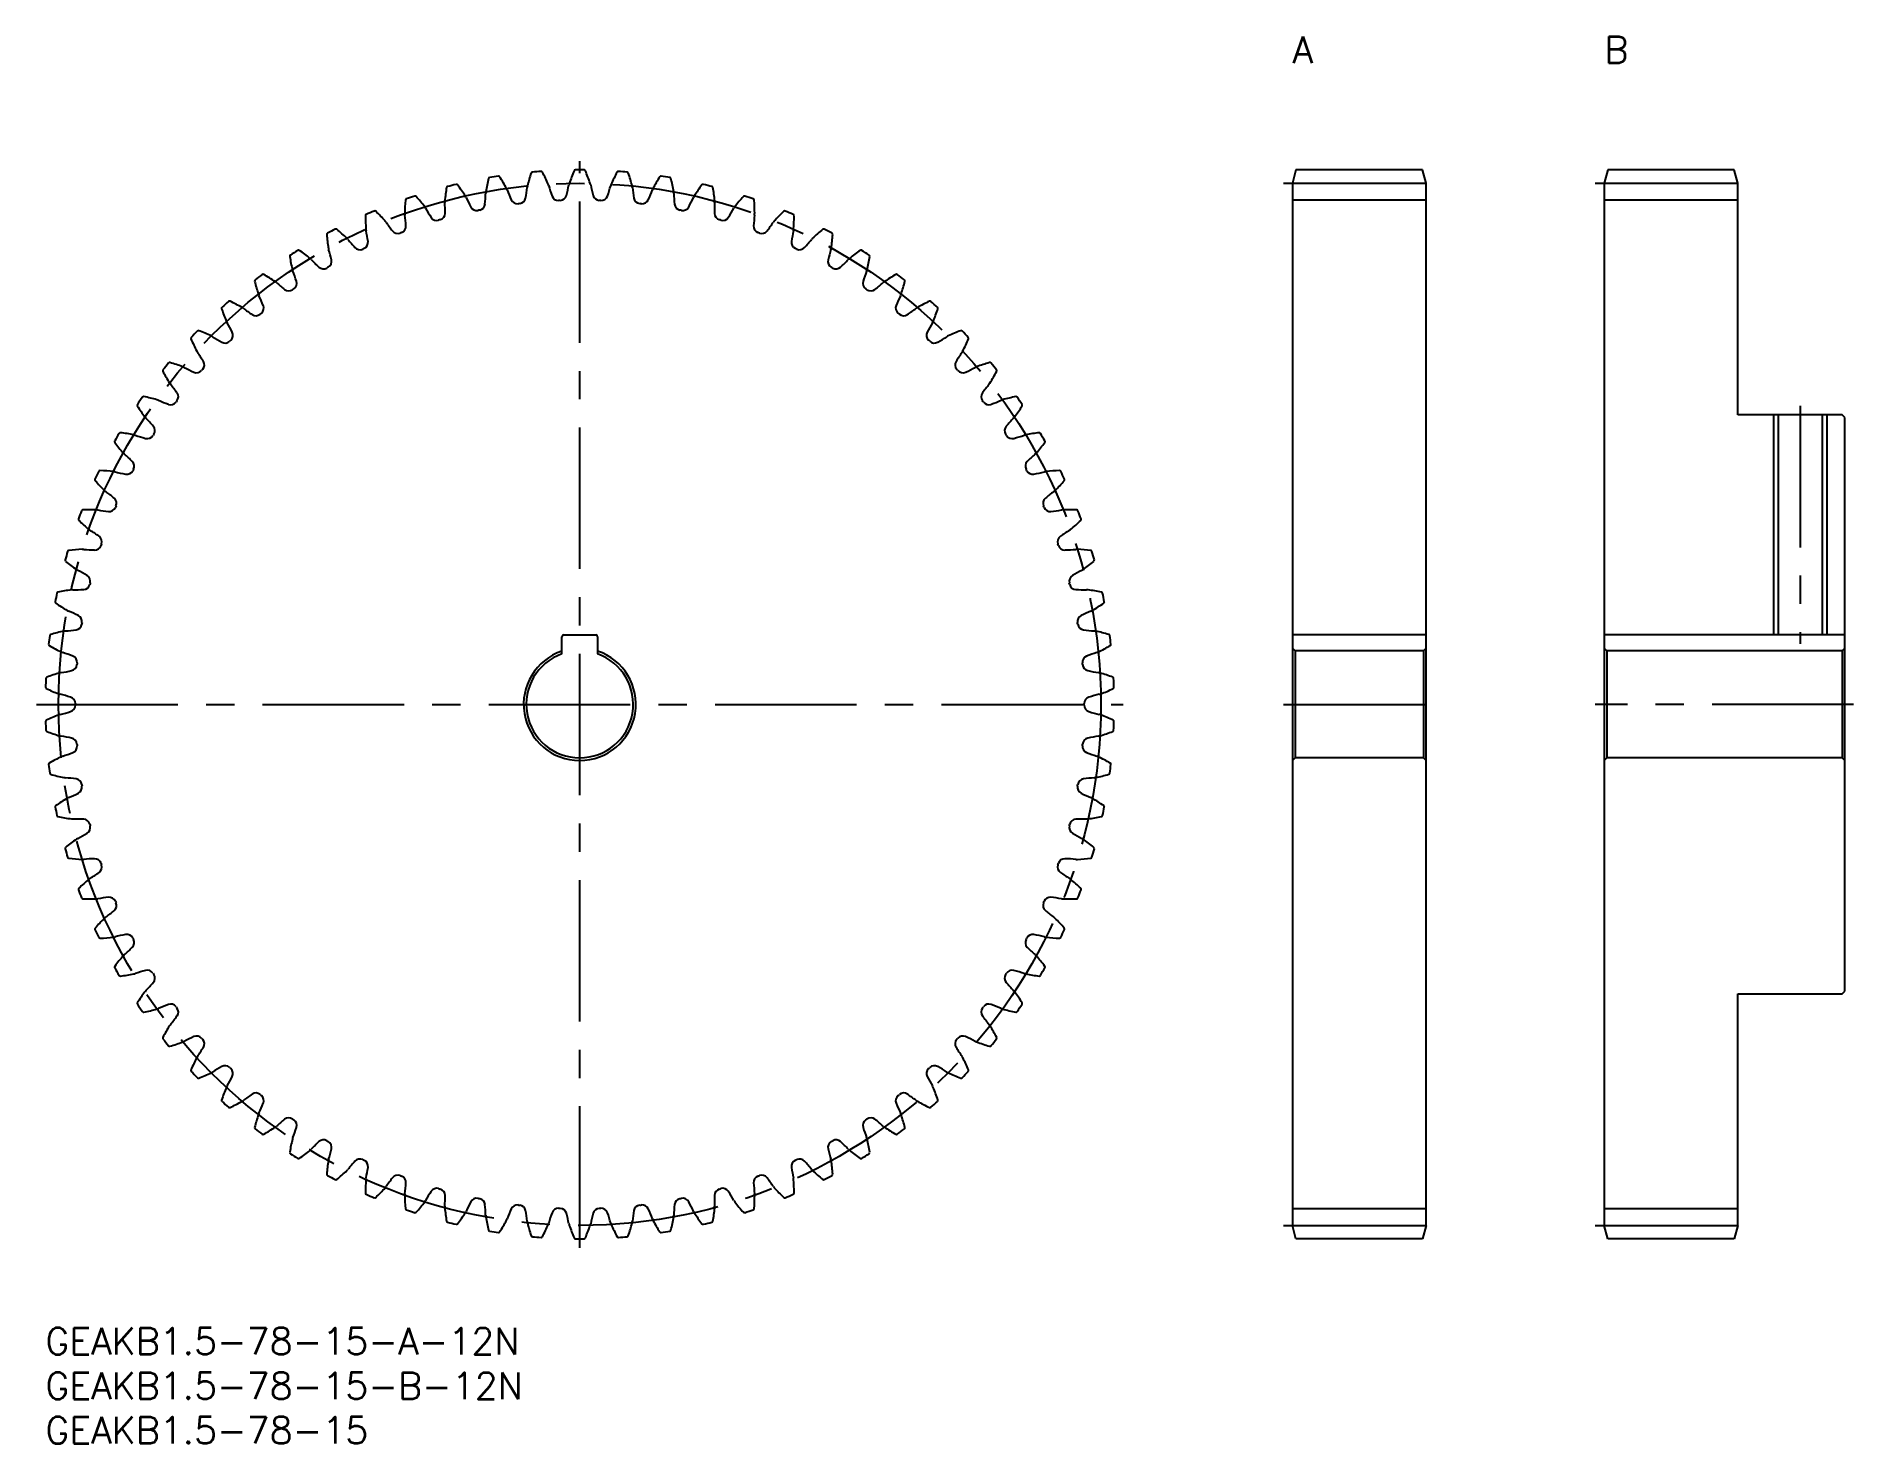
# Model space of a CAD drawing. Extents: x -1 to 203, y -13 to 145.
import ezdxf

# ---------------------------------------------------------------- set-up
doc = ezdxf.new("R2010")
doc.units = 0
doc.header["$LTSCALE"] = 0.5
doc.linetypes.add('CENTER', pattern=[50.8, 31.75, -6.35, 6.35, -6.35])
for name, color, linetype in [('MSM_CENTER', 1, 'CENTER'), ('MSM_CONTINUOUS', 7, 'CONTINUOUS'), ('MSM_NARROW', 5, 'CONTINUOUS'), ('MSM_PART_NUMBER', 7, 'CONTINUOUS')]:
    doc.layers.add(name, color=color, linetype=linetype)
doc.styles.get("Standard").update_dxf_attribs({"font": 'txt.shx', "height": 1, "bigfont": 'bigfont.shx'})

# ---------------------------------------------------------------- blocks, each defined once
blk = doc.blocks.new('*U2')
at = {"layer": 'MSM_PART_NUMBER'}
blk.add_text('GEAKB1.5-78-15-A-12N', height=3, dxfattribs=at).set_placement((0, -3))
blk = doc.blocks.new('*U3')
at = {"layer": 'MSM_PART_NUMBER'}
blk.add_text('GEAKB1.5-78-15-B-12N', height=3, dxfattribs=at).set_placement((0, -8))
blk = doc.blocks.new('*U4')
at = {"layer": 'MSM_PART_NUMBER'}
blk.add_text('GEAKB1.5-78-15', height=3, dxfattribs=at).set_placement((0, -13))
blk = doc.blocks.new('*U5')
at = {"layer": 'MSM_PART_NUMBER'}
blk.add_text('B', height=3, dxfattribs=at).set_placement((175, 142))
blk = doc.blocks.new('*U6')
at = {"layer": 'MSM_PART_NUMBER'}
blk.add_text('A', height=3, dxfattribs=at).set_placement((140, 142))

msp = doc.modelspace()

# ---------------------------------------------------------------- linework, layer by layer
at = {"layer": 'MSM_CENTER'}
for p, q in [((60, 9), (60, 131)), ((139, 128.5), (156, 128.5)), ((174, 128.5), (191, 128.5)), ((197, 103.5), (197, 76.8)), ((-1, 70), (121, 70)), ((139, 70), (156, 70)), ((203, 70), (174, 70)), ((139, 11.5), (156, 11.5)), ((174, 11.5), (191, 11.5))]:
    msp.add_line(p, q, dxfattribs=at)
msp.add_circle((60, 70), 58.5, dxfattribs=at)
at = {"layer": 'MSM_CONTINUOUS'}
for p, q in [((140.4, 130), (140, 128.5)), ((154.6, 130), (140.4, 130)), ((155, 128.5), (154.6, 130)), ((175.4, 130), (175, 128.5)), ((189.6, 130), (175.4, 130)), ((190, 128.5), (189.6, 130)), ((140, 128.5), (140, 11.5)), ((155, 126.62), (140, 126.62)), ((155, 11.5), (155, 128.5)), ((175, 128.5), (175, 11.5)), ((190, 126.62), (175, 126.62)), ((190, 102.5), (190, 128.5)), ((201.7, 102.5), (190, 102.5)), ((194.54, 102.5), (194.54, 77.8)), ((199.46, 102.5), (199.46, 77.8)), ((202, 102.2), (201.7, 102.5)), ((202, 37.8), (202, 102.2)), ((58, 75.66), (58, 77.6)), ((58.2, 77.8), (61.8, 77.8)), ((62, 77.6), (62, 75.66)), ((155, 77.8), (140, 77.8)), ((202, 77.8), (175, 77.8)), ((140.3, 76), (140, 76.3)), ((154.7, 76), (140.3, 76)), ((140.3, 76), (140.3, 64)), ((155, 76.3), (154.7, 76)), ((154.7, 76), (154.7, 64)), ((175.3, 76), (175, 76.3)), ((201.7, 76), (175.3, 76)), ((175.3, 76), (175.3, 64)), ((202, 76.3), (201.7, 76)), ((201.7, 76), (201.7, 64)), ((140.3, 64), (140, 63.7)), ((154.7, 64), (140.3, 64)), ((155, 63.7), (154.7, 64)), ((175.3, 64), (175, 63.7)), ((201.7, 64), (175.3, 64)), ((202, 63.7), (201.7, 64)), ((190, 11.5), (190, 37.5)), ((190, 37.5), (201.7, 37.5)), ((201.7, 37.5), (202, 37.8)), ((155, 13.38), (140, 13.38)), ((190, 13.38), (175, 13.38)), ((140.4, 10), (140, 11.5)), ((155, 11.5), (154.6, 10)), ((175.4, 10), (175, 11.5)), ((190, 11.5), (189.6, 10)), ((154.6, 10), (140.4, 10)), ((189.6, 10), (175.4, 10))]:
    msp.add_line(p, q, dxfattribs=at)
for centre, radius, start, end in [((68.68, 124.28), 19.5, 165.9144, 170.3846), ((49.91, 128.99), 0.15, 99.7029, 165.9144), ((60, 70), 60, 98.7586, 99.7029), ((50.89, 129.15), 0.15, 32.5471, 98.7586), ((34.58, 118.74), 19.5, 28.0769, 32.5471), ((73.02, 123.41), 19.5, 161.299, 165.7692), ((54.69, 129.61), 0.15, 95.0875, 161.299), ((60, 70), 60, 94.1432, 95.0875), ((55.68, 129.69), 0.15, 27.9319, 94.1432), ((38.58, 120.63), 19.5, 23.4615, 27.9317), ((77.28, 122.19), 19.5, 156.6836, 161.1538), ((59.51, 129.85), 0.15, 90.4721, 156.6836), ((60, 70), 60, 89.5279, 90.4721), ((60.49, 129.85), 0.15, 23.3165, 89.5279), ((42.72, 122.19), 19.5, 18.8462, 23.3164), ((81.42, 120.63), 19.5, 152.0683, 156.5385), ((64.32, 129.69), 0.15, 85.8568, 152.0682), ((60, 70), 60, 84.9125, 85.8568), ((65.31, 129.61), 0.15, 18.701, 84.9124), ((46.98, 123.41), 19.5, 14.2308, 18.701), ((85.42, 118.74), 19.5, 147.4529, 151.9231), ((69.11, 129.15), 0.15, 81.2414, 147.4528), ((60, 70), 60, 80.2971, 81.2414), ((70.09, 128.99), 0.15, 14.0856, 80.297), ((51.32, 124.28), 19.5, 9.6154, 14.0856), ((59.86, 124.97), 19.5, 175.1452, 179.6154), ((40.58, 126.61), 0.15, 108.9337, 175.1452), ((60, 70), 60, 107.9894, 108.9337), ((41.52, 126.92), 0.15, 41.7779, 107.9894), ((27.09, 114.03), 19.5, 37.3077, 41.7779), ((46.1, 126.4), 1.24, 175, 183.0646), ((64.28, 124.81), 19.5, 170.5298, 175), ((45.2, 127.99), 0.15, 104.3183, 170.5298), ((60, 70), 60, 103.374, 104.3183), ((46.16, 128.23), 0.15, 37.1624, 103.374), ((30.74, 116.54), 19.5, 32.6923, 37.1625), ((46.1, 126.4), 1.24, 24.6277, 32.6923), ((62.98, 134.15), 17.33, 204.6667, 208.6627), ((32.11, 127.85), 17.33, 354.4142, 358.4102), ((50.68, 127.33), 1.24, 170.3846, 178.4492), ((50.68, 127.33), 1.24, 20.0123, 28.0769), ((68.13, 133.7), 17.33, 200.0514, 204.0473), ((52.99, 126.95), 0.75, 204.0473, 277.0173), ((53.18, 126.97), 0.75, 276.8289, 349.7989), ((36.86, 129.9), 17.33, 349.7989, 353.7948), ((55.33, 127.9), 1.24, 165.7692, 173.8339), ((55.33, 127.9), 1.24, 15.3969, 23.4615), ((73.23, 132.84), 17.33, 195.436, 199.4319), ((57.6, 127.32), 0.75, 199.4319, 272.4019), ((60, 70), 56.62, 92.2135, 92.4019), ((57.78, 127.33), 0.75, 272.2135, 345.1835), ((41.75, 131.57), 17.33, 345.1835, 349.1794), ((60, 128.09), 1.24, 161.1538, 169.2185), ((60, 128.09), 1.24, 10.7815, 18.8462), ((78.25, 131.57), 17.33, 190.8206, 194.8165), ((62.22, 127.33), 0.75, 194.8165, 267.7865), ((60, 70), 56.62, 87.5981, 87.7865), ((62.4, 127.32), 0.75, 267.5981, 340.5681), ((46.77, 132.84), 17.33, 340.5681, 344.564), ((64.67, 127.9), 1.24, 156.5384, 164.6031), ((64.67, 127.9), 1.24, 6.1661, 14.2308), ((83.14, 129.9), 17.33, 186.2052, 190.2011), ((66.82, 126.97), 0.75, 190.2011, 263.1711), ((67.01, 126.95), 0.75, 262.9827, 335.9527), ((51.87, 133.7), 17.33, 335.9527, 339.9486), ((69.32, 127.33), 1.24, 151.9231, 159.9877), ((69.32, 127.33), 1.24, 1.5508, 9.6154), ((87.89, 127.85), 17.33, 181.5898, 185.5858), ((57.02, 134.15), 17.33, 331.3373, 335.3333), ((73.9, 126.4), 1.24, 147.3077, 155.3723), ((89.26, 116.54), 19.5, 142.8375, 147.3077), ((73.84, 128.23), 0.15, 76.626, 142.8374), ((60, 70), 60, 75.6817, 76.626), ((74.8, 127.99), 0.15, 9.4702, 75.6816), ((55.72, 124.81), 19.5, 5, 9.4702), ((73.9, 126.4), 1.24, 356.9354, 5), ((92.91, 114.03), 19.5, 138.2221, 142.6923), ((78.48, 126.92), 0.15, 72.011, 138.2221), ((60, 70), 60, 71.0663, 72.0106), ((79.42, 126.61), 0.15, 4.8548, 71.0662), ((60.14, 124.97), 19.5, 0.3846, 4.8548), ((36.09, 124.87), 0.15, 113.5491, 179.7606), ((55.44, 124.78), 19.5, 179.7606, 184.2308), ((60, 70), 60, 112.6048, 113.5491), ((37, 125.25), 0.15, 46.3933, 112.6048), ((23.65, 111.24), 19.5, 41.9231, 46.3933), ((41.61, 125.1), 1.24, 179.6154, 187.68), ((23.19, 122.63), 17.33, 3.645, 7.641), ((41.61, 125.1), 1.24, 29.2431, 37.3077), ((57.81, 134.18), 17.33, 209.2821, 213.2781), ((43.95, 125.08), 0.75, 213.2781, 286.2481), ((44.13, 125.14), 0.75, 286.0596, 359.0296), ((27.55, 125.42), 17.33, 359.0296, 3.0256), ((48.43, 126.2), 0.75, 208.6627, 281.6327), ((60, 70), 56.62, 101.4442, 101.6327), ((48.62, 126.23), 0.75, 281.4442, 354.4142), ((60, 70), 56.62, 96.8289, 97.0173), ((60, 70), 56.62, 82.9827, 83.1711), ((71.38, 126.23), 0.75, 185.5858, 258.5558), ((60, 70), 56.62, 78.3673, 78.5558), ((71.57, 126.2), 0.75, 258.3673, 331.3373), ((92.45, 125.42), 17.33, 176.9744, 180.9704), ((75.87, 125.14), 0.75, 180.9704, 253.9404), ((76.05, 125.08), 0.75, 253.7519, 326.7219), ((62.19, 134.18), 17.33, 326.7219, 330.7179), ((78.39, 125.1), 1.24, 142.6923, 150.7569), ((96.81, 122.63), 17.33, 172.359, 176.355), ((78.39, 125.1), 1.24, 352.32, 0.3846), ((96.35, 111.24), 19.5, 133.6067, 138.0769), ((83, 125.25), 0.15, 67.3956, 133.6067), ((60, 70), 60, 66.4509, 67.3952), ((83.91, 124.87), 0.15, 0.2393, 66.4508), ((64.56, 124.78), 19.5, 355.7692, 0.2394), ((31.75, 122.76), 0.15, 118.1644, 184.376), ((51.04, 124.24), 19.5, 184.3759, 188.8462), ((60, 70), 60, 117.2202, 118.1644), ((32.62, 123.22), 0.15, 51.0085, 117.2201), ((20.45, 108.18), 19.5, 46.5385, 51.0087), ((37.23, 123.44), 1.24, 184.2308, 192.2954), ((19.08, 119.49), 17.33, 8.2604, 12.2563), ((37.23, 123.44), 1.24, 33.8585, 41.9231), ((52.65, 133.8), 17.33, 213.8975, 217.8935), ((39.57, 123.61), 0.75, 217.8935, 290.8634), ((60, 70), 56.62, 110.675, 110.8634), ((39.74, 123.68), 0.75, 290.675, 3.645), ((60, 70), 56.62, 106.0596, 106.2481), ((60, 70), 56.62, 73.7519, 73.9404), ((80.26, 123.68), 0.75, 176.355, 249.325), ((60, 70), 56.62, 69.1366, 69.325), ((80.43, 123.61), 0.75, 249.1366, 322.1065), ((67.35, 133.8), 17.33, 322.1065, 326.1025), ((82.77, 123.44), 1.24, 138.0769, 146.1415), ((100.92, 119.49), 17.33, 167.7437, 171.7396), ((82.77, 123.44), 1.24, 347.7046, 355.7693), ((99.55, 108.18), 19.5, 128.9913, 133.4615), ((87.38, 123.22), 0.15, 62.7802, 128.9913), ((60, 70), 60, 61.8356, 62.7798), ((68.96, 124.24), 19.5, 351.1538, 355.624), ((88.25, 122.76), 0.15, 355.6239, 61.8355), ((27.6, 120.32), 0.15, 122.7798, 188.9914), ((60, 70), 60, 121.8356, 122.7798), ((28.43, 120.85), 0.15, 55.6241, 121.8355), ((17.5, 104.88), 19.5, 51.1538, 55.6241), ((33.01, 121.43), 1.24, 188.8462, 196.9108), ((15.23, 116.04), 17.33, 12.8758, 16.8717), ((33.01, 121.43), 1.24, 38.4738, 46.5385), ((47.54, 133), 17.33, 218.5129, 222.5088), ((35.32, 121.79), 0.75, 222.5088, 295.4788), ((60, 70), 56.62, 115.2904, 115.4788), ((35.49, 121.88), 0.75, 295.2904, 8.2604), ((84.51, 121.88), 0.75, 171.7396, 244.7096), ((60, 70), 56.62, 64.5212, 64.7096), ((84.68, 121.79), 0.75, 244.5212, 317.4912), ((72.46, 133), 17.33, 317.4912, 321.4871), ((86.99, 121.43), 1.24, 133.4615, 141.5262), ((104.77, 116.04), 17.33, 163.1283, 167.1242), ((86.99, 121.43), 1.24, 343.0892, 351.1539), ((102.5, 104.88), 19.5, 124.3759, 128.8462), ((91.57, 120.85), 0.15, 58.1648, 124.3759), ((60, 70), 60, 57.2202, 58.1644), ((92.4, 120.32), 0.15, 351.0085, 57.2201), ((46.71, 123.34), 19.5, 188.9913, 193.4615), ((28.95, 119.09), 1.24, 193.4615, 201.5262), ((11.67, 112.29), 17.33, 17.4912, 21.4871), ((28.95, 119.09), 1.24, 43.0892, 51.1539), ((42.51, 131.79), 17.33, 223.1283, 227.1242), ((31.23, 119.64), 0.75, 227.1242, 300.0941), ((60, 70), 56.62, 119.9058, 120.0942), ((31.39, 119.74), 0.75, 299.9058, 12.8758), ((88.61, 119.74), 0.75, 167.1242, 240.0942), ((60, 70), 56.62, 59.9058, 60.0942), ((88.77, 119.64), 0.75, 239.9058, 312.8758), ((77.49, 131.79), 17.33, 312.8758, 316.8717), ((91.05, 119.09), 1.24, 128.8461, 136.9108), ((108.33, 112.29), 17.33, 158.5129, 162.5088), ((91.05, 119.09), 1.24, 338.4738, 346.5385), ((73.29, 123.34), 19.5, 346.5385, 351.0087), ((23.65, 117.55), 0.15, 127.3952, 193.6067), ((42.46, 122.1), 19.5, 193.6067, 198.0769), ((60, 70), 60, 126.4509, 127.3952), ((24.44, 118.14), 0.15, 60.2394, 126.4509), ((14.84, 101.34), 19.5, 55.7692, 60.2394), ((25.11, 116.44), 1.24, 47.7046, 55.7692), ((37.6, 130.19), 17.33, 227.7437, 231.7396), ((27.33, 117.17), 0.75, 231.7396, 304.7095), ((60, 70), 56.62, 124.5212, 124.7096), ((27.48, 117.27), 0.75, 304.5212, 17.4912), ((92.52, 117.27), 0.75, 162.5088, 235.4788), ((60, 70), 56.62, 55.2904, 55.4788), ((92.67, 117.17), 0.75, 235.2904, 308.2604), ((82.4, 130.19), 17.33, 308.2604, 312.2563), ((94.89, 116.44), 1.24, 124.2308, 132.2954), ((105.16, 101.34), 19.5, 119.7606, 124.2308), ((95.56, 118.14), 0.15, 53.5494, 119.7605), ((60, 70), 60, 52.6048, 53.5491), ((77.54, 122.1), 19.5, 341.9231, 346.3933), ((96.35, 117.55), 0.15, 346.3932, 52.6047), ((19.94, 114.47), 0.15, 132.0106, 198.2221), ((38.32, 120.52), 19.5, 198.2221, 202.6923), ((60, 70), 60, 131.0663, 132.0106), ((20.68, 115.12), 0.15, 64.8548, 131.0663), ((12.46, 97.61), 19.5, 60.3846, 64.8548), ((21.48, 113.48), 1.24, 52.32, 60.3846), ((32.83, 128.19), 17.33, 232.359, 236.355), ((25.11, 116.44), 1.24, 198.0769, 206.1415), ((8.42, 108.26), 17.33, 22.1065, 26.1025), ((23.79, 114.5), 0.75, 309.1366, 22.1065), ((96.21, 114.5), 0.75, 157.8935, 230.8634), ((111.58, 108.26), 17.33, 153.8975, 157.8935), ((94.89, 116.44), 1.24, 333.8585, 341.9231), ((87.17, 128.19), 17.33, 303.645, 307.641), ((98.52, 113.48), 1.24, 119.6154, 127.68), ((107.54, 97.61), 19.5, 115.1452, 119.6154), ((99.32, 115.12), 0.15, 48.934, 115.1451), ((60, 70), 60, 47.9894, 48.9337), ((81.68, 120.52), 19.5, 337.3077, 341.7779), ((100.06, 114.47), 0.15, 341.7779, 47.9893), ((21.48, 113.48), 1.24, 202.6923, 210.7569), ((5.51, 103.99), 17.33, 26.7219, 30.7179), ((23.64, 114.38), 0.75, 236.355, 309.3249), ((60, 70), 56.62, 129.1366, 129.325), ((60, 70), 56.62, 50.675, 50.8634), ((96.36, 114.38), 0.75, 230.675, 303.645), ((114.49, 103.99), 17.33, 149.2821, 153.2781), ((98.52, 113.48), 1.24, 329.2431, 337.3077), ((16.5, 111.1), 0.15, 136.626, 202.8375), ((34.33, 118.61), 19.5, 202.8375, 207.3077), ((60, 70), 60, 135.6817, 136.626), ((17.18, 111.81), 0.15, 69.4702, 135.6817), ((10.39, 93.69), 19.5, 65, 69.4702), ((18.11, 110.24), 1.24, 56.9354, 65), ((28.23, 125.81), 17.33, 236.9744, 240.9704), ((20.19, 111.31), 0.75, 240.9704, 313.9404), ((60, 70), 56.62, 133.7519, 133.9404), ((20.32, 111.44), 0.75, 313.7519, 26.7219), ((99.68, 111.44), 0.75, 153.2781, 226.2481), ((60, 70), 56.62, 46.0596, 46.2481), ((99.81, 111.31), 0.75, 226.0596, 299.0296), ((91.77, 125.81), 17.33, 299.0296, 303.0256), ((101.89, 110.24), 1.24, 115, 123.0646), ((109.61, 93.69), 19.5, 110.5298, 115), ((102.82, 111.81), 0.15, 44.3183, 110.5298), ((60, 70), 60, 43.374, 44.3183), ((85.67, 118.61), 19.5, 332.6923, 337.1625), ((103.5, 111.1), 0.15, 337.1625, 43.3739), ((60, 70), 60, 140.2971, 141.2414), ((13.95, 108.23), 0.15, 74.0856, 140.2971), ((8.65, 89.62), 19.5, 69.6154, 74.0856), ((18.11, 110.24), 1.24, 207.3077, 215.3723), ((2.95, 99.49), 17.33, 31.3373, 35.3333), ((17.12, 108.12), 0.75, 318.3673, 31.3373), ((102.88, 108.12), 0.75, 148.6627, 221.6327), ((117.05, 99.49), 17.33, 144.6667, 148.6627), ((101.89, 110.24), 1.24, 324.6277, 332.6923), ((111.35, 89.62), 19.5, 105.9144, 110.3846), ((106.05, 108.23), 0.15, 39.7029, 105.9144), ((60, 70), 60, 38.7586, 39.7029), ((13.33, 107.47), 0.15, 141.2414, 207.4529), ((30.5, 116.39), 19.5, 207.4529, 211.9231), ((15.01, 106.74), 1.24, 61.5508, 69.6154), ((23.85, 123.08), 17.33, 241.5898, 245.5858), ((16.99, 107.98), 0.75, 245.5858, 318.5558), ((60, 70), 56.62, 138.3673, 138.5558), ((60, 70), 56.62, 41.4442, 41.6327), ((103.01, 107.98), 0.75, 221.4442, 294.4142), ((96.15, 123.08), 17.33, 294.4142, 298.4102), ((104.99, 106.74), 1.24, 110.3846, 118.4492), ((89.5, 116.39), 19.5, 328.0769, 332.5471), ((106.67, 107.47), 0.15, 332.5471, 38.7585), ((60, 70), 60, 144.9125, 145.8568), ((11.03, 104.4), 0.15, 78.701, 144.9124), ((7.24, 85.43), 19.5, 74.2308, 78.701), ((12.2, 103), 1.24, 66.1661, 74.2308), ((19.69, 120), 17.33, 246.2052, 250.2011), ((15.01, 106.74), 1.24, 211.9231, 219.9877), ((0.76, 94.81), 17.33, 35.9527, 39.9486), ((60, 70), 56.62, 142.9827, 143.1711), ((14.19, 104.54), 0.75, 322.9827, 35.9527), ((105.81, 104.54), 0.75, 144.0473, 217.0173), ((119.24, 94.81), 17.33, 140.0514, 144.0473), ((60, 70), 56.62, 36.8289, 37.0173), ((104.99, 106.74), 1.24, 320.0123, 328.0769), ((100.31, 120), 17.33, 289.7989, 293.7948), ((107.8, 103), 1.24, 105.7692, 113.8339), ((112.76, 85.43), 19.5, 101.299, 105.7692), ((108.97, 104.4), 0.15, 35.0875, 101.299), ((60, 70), 60, 34.1432, 35.0875), ((10.47, 103.59), 0.15, 145.8568, 212.0683), ((26.86, 113.87), 19.5, 212.0683, 216.5385), ((12.2, 103), 1.24, 216.5385, 224.6031), ((-1.04, 89.96), 17.33, 40.5681, 44.564), ((14.08, 104.39), 0.75, 250.2011, 323.1711), ((105.92, 104.39), 0.75, 216.8289, 289.7988), ((121.04, 89.96), 17.33, 135.436, 139.4319), ((107.8, 103), 1.24, 315.3969, 323.4616), ((93.14, 113.87), 19.5, 323.4615, 327.9317), ((109.53, 103.59), 0.15, 327.9317, 34.1432), ((60, 70), 60, 149.5279, 150.4721), ((8.42, 100.35), 0.15, 83.3164, 149.5278), ((6.16, 81.13), 19.5, 78.8462, 83.3164), ((9.7, 99.04), 1.24, 70.7815, 78.8462), ((15.8, 116.59), 17.33, 250.8206, 254.8165), ((11.46, 100.59), 0.75, 254.8165, 327.7865), ((60, 70), 56.62, 147.5981, 147.7865), ((11.56, 100.74), 0.75, 327.5981, 40.5681), ((108.44, 100.74), 0.75, 139.4319, 212.4019), ((60, 70), 56.62, 32.2135, 32.4019), ((108.54, 100.59), 0.75, 212.2135, 285.1835), ((104.2, 116.59), 17.33, 285.1835, 289.1794), ((110.3, 99.04), 1.24, 101.1538, 109.2185), ((113.84, 81.13), 19.5, 96.6836, 101.1538), ((111.58, 100.35), 0.15, 30.4725, 96.6836), ((60, 70), 60, 29.5279, 30.4721), ((7.92, 99.5), 0.15, 150.4721, 216.6836), ((23.44, 111.06), 19.5, 216.6836, 221.1538), ((9.7, 99.04), 1.24, 221.1538, 229.2185), ((-2.45, 84.98), 17.33, 45.1835, 49.1794), ((122.45, 84.98), 17.33, 130.8206, 134.8165), ((110.3, 99.04), 1.24, 310.7815, 318.8462), ((96.56, 111.06), 19.5, 318.8462, 323.3164), ((112.08, 99.5), 0.15, 323.3164, 29.5278), ((60, 70), 60, 154.1432, 155.0875), ((6.14, 96.1), 0.15, 87.9317, 154.1432), ((5.44, 76.76), 19.5, 83.4615, 87.9317), ((7.52, 94.9), 1.24, 75.3969, 83.4616), ((12.19, 112.88), 17.33, 255.436, 259.4319), ((9.15, 96.58), 0.75, 259.4319, 332.4019), ((9.24, 96.75), 0.75, 332.2135, 45.1835), ((60, 70), 56.62, 152.2135, 152.4019), ((110.76, 96.75), 0.75, 134.8165, 207.7865), ((60, 70), 56.62, 27.5981, 27.7865), ((110.85, 96.58), 0.75, 207.5981, 280.5681), ((107.81, 112.88), 17.33, 280.5681, 284.564), ((112.48, 94.9), 1.24, 96.5384, 104.6031), ((114.56, 76.76), 19.5, 92.0683, 96.5385), ((113.86, 96.1), 0.15, 25.8571, 92.0682), ((60, 70), 60, 24.9125, 25.8568), ((5.72, 95.21), 0.15, 155.0875, 221.299), ((20.26, 107.98), 19.5, 221.299, 225.7692), ((7.52, 94.9), 1.24, 225.7692, 233.8339), ((-3.45, 79.91), 17.33, 49.7989, 53.7948), ((123.45, 79.91), 17.33, 126.2052, 130.2011), ((112.48, 94.9), 1.24, 306.1661, 314.2308), ((99.74, 107.98), 19.5, 314.2308, 318.701), ((114.28, 95.21), 0.15, 318.701, 24.9124), ((4.22, 91.68), 0.15, 92.5471, 158.7586), ((5.08, 72.35), 19.5, 88.0769, 92.5471), ((5.69, 90.6), 1.24, 80.0123, 88.0769), ((8.9, 108.9), 17.33, 260.0514, 264.0473), ((7.18, 92.4), 0.75, 264.0473, 337.0172), ((7.25, 92.58), 0.75, 336.8289, 49.7989), ((60, 70), 56.62, 156.8289, 157.0173), ((112.75, 92.58), 0.75, 130.2011, 203.1711), ((60, 70), 56.62, 22.9827, 23.1711), ((112.82, 92.4), 0.75, 202.9827, 275.9527), ((111.1, 108.9), 17.33, 275.9527, 279.9486), ((114.31, 90.6), 1.24, 91.9231, 99.9877), ((114.92, 72.35), 19.5, 87.4529, 91.9231), ((115.78, 91.68), 0.15, 21.2417, 87.4528), ((3.87, 90.76), 0.15, 159.7029, 225.9144), ((60, 70), 60, 158.7586, 159.7029), ((17.33, 104.66), 19.5, 225.9144, 230.3846), ((102.67, 104.66), 19.5, 309.6154, 314.0856), ((60, 70), 60, 20.2971, 21.2414), ((116.13, 90.76), 0.15, 314.0855, 20.297), ((5.69, 90.6), 1.24, 230.3846, 238.4492), ((-4.04, 74.77), 17.33, 54.4142, 58.4102), ((5.55, 88.08), 0.75, 268.6627, 341.6326), ((5.61, 88.26), 0.75, 341.4442, 54.4142), ((60, 70), 56.62, 161.4442, 161.6327), ((114.39, 88.26), 0.75, 125.5858, 198.5558), ((60, 70), 56.62, 18.3673, 18.5558), ((114.45, 88.08), 0.75, 198.3673, 271.3373), ((124.04, 74.77), 17.33, 121.5898, 125.5858), ((114.31, 90.6), 1.24, 301.5508, 309.6154), ((60, 70), 60, 163.374, 164.3183), ((2.38, 86.18), 0.15, 164.3183, 230.5298), ((14.68, 101.11), 19.5, 230.5298, 235), ((2.65, 87.12), 0.15, 97.1625, 163.374), ((5.06, 67.93), 19.5, 92.6923, 97.1625), ((4.21, 86.16), 1.24, 84.6277, 92.6923), ((5.93, 104.66), 17.33, 264.6667, 268.6627), ((114.07, 104.66), 17.33, 271.3373, 275.3333), ((115.79, 86.16), 1.24, 87.3077, 95.3723), ((114.94, 67.93), 19.5, 82.8375, 87.3077), ((105.32, 101.11), 19.5, 305, 309.4702), ((117.35, 87.12), 0.15, 16.626, 82.8374), ((60, 70), 60, 15.6817, 16.626), ((117.62, 86.18), 0.15, 309.4702, 15.6816), ((4.21, 86.16), 1.24, 235, 243.0646), ((-4.22, 69.6), 17.33, 59.0296, 63.0256), ((4.31, 83.82), 0.75, 346.0596, 59.0296), ((60, 70), 56.62, 166.0596, 166.2481), ((115.69, 83.82), 0.75, 120.9704, 193.9404), ((60, 70), 56.62, 13.7519, 13.9404), ((124.22, 69.6), 17.33, 116.9744, 120.9704), ((115.79, 86.16), 1.24, 296.9354, 305), ((60, 70), 60, 167.9894, 168.9337), ((1.46, 82.45), 0.15, 101.778, 167.9894), ((5.41, 63.51), 19.5, 97.3077, 101.7779), ((3.09, 81.62), 1.24, 89.2431, 97.3077), ((3.32, 100.2), 17.33, 269.2821, 273.2781), ((4.27, 83.64), 0.75, 273.2781, 346.2481), ((115.73, 83.64), 0.75, 193.7519, 266.7219), ((116.68, 100.2), 17.33, 266.7219, 270.7179), ((116.91, 81.62), 1.24, 82.6923, 90.7569), ((114.59, 63.51), 19.5, 78.2221, 82.6923), ((118.54, 82.45), 0.15, 12.0106, 78.2221), ((60, 70), 60, 11.0663, 12.0106), ((1.26, 81.49), 0.15, 168.9337, 235.1452), ((12.32, 97.37), 19.5, 235.1452, 239.6154), ((3.09, 81.62), 1.24, 239.6154, 247.68), ((-3.98, 64.44), 17.33, 63.645, 67.641), ((3.38, 79.3), 0.75, 350.675, 63.645), ((116.62, 79.3), 0.75, 116.355, 189.325), ((123.98, 64.44), 17.33, 112.359, 116.355), ((116.91, 81.62), 1.24, 292.32, 300.3846), ((107.68, 97.37), 19.5, 300.3846, 304.8548), ((118.74, 81.49), 0.15, 304.8548, 11.0662), ((60, 70), 60, 172.6048, 173.5491), ((0.65, 77.7), 0.15, 106.3934, 172.6047), ((6.11, 59.14), 19.5, 101.9231, 106.3933), ((2.34, 77), 1.24, 93.8585, 101.9231), ((1.08, 95.54), 17.33, 273.8975, 277.8935), ((3.35, 79.11), 0.75, 277.8935, 350.8634), ((60, 70), 56.62, 170.675, 170.8634), ((58.2, 77.6), 0.2, 90, 180), ((61.8, 77.6), 0.2, 0, 90), ((60, 70), 56.62, 9.1366, 9.325), ((116.65, 79.11), 0.75, 189.1366, 262.1065), ((118.92, 95.54), 17.33, 262.1065, 266.1025), ((117.66, 77), 1.24, 78.0769, 86.1415), ((113.89, 59.14), 19.5, 73.6067, 78.0769), ((119.35, 77.7), 0.15, 7.3952, 73.6067), ((60, 70), 60, 6.4509, 7.3952), ((0.53, 76.72), 0.15, 173.5491, 239.7606), ((10.27, 93.44), 19.5, 239.7606, 244.2308), ((2.34, 77), 1.24, 244.2308, 252.2954), ((-3.32, 59.31), 17.33, 68.2604, 72.2563), ((60, 70), 6.3, 108.5094, 71.4906), ((60, 70), 6, 109.4712, 70.5288), ((123.32, 59.31), 17.33, 107.7437, 111.7396), ((117.66, 77), 1.24, 287.7046, 295.7693), ((109.73, 93.44), 19.5, 295.7692, 300.2394), ((119.47, 76.72), 0.15, 300.2394, 6.4509), ((7.16, 54.84), 19.5, 106.5385, 111.0087), ((1.96, 72.34), 1.24, 98.4738, 106.5385), ((-0.79, 90.71), 17.33, 278.5129, 282.5088), ((2.8, 74.52), 0.75, 282.5088, 355.4788), ((2.82, 74.71), 0.75, 355.2904, 68.2604), ((60, 70), 56.62, 175.2904, 175.4788), ((117.18, 74.71), 0.75, 111.7396, 184.7096), ((60, 70), 56.62, 4.5212, 4.7096), ((117.2, 74.52), 0.75, 184.5212, 257.4912), ((120.79, 90.71), 17.33, 257.4912, 261.4871), ((118.04, 72.34), 1.24, 73.4615, 81.5262), ((112.84, 54.84), 19.5, 68.9913, 73.4615), ((60, 70), 60, 177.2202, 178.1644), ((0.18, 71.92), 0.15, 178.1644, 244.3759), ((0.22, 72.9), 0.15, 111.0087, 177.2201), ((8.55, 89.36), 19.5, 244.3759, 248.8462), ((111.45, 89.36), 19.5, 291.1538, 295.6241), ((119.78, 72.9), 0.15, 2.7798, 68.9913), ((119.82, 71.92), 0.15, 295.6242, 1.8355), ((60, 70), 60, 1.8356, 2.7798), ((1.96, 72.34), 1.24, 248.8462, 256.9108), ((-2.26, 54.25), 17.33, 72.8758, 76.8717), ((2.63, 70.09), 0.75, 359.9058, 72.8758), ((2.63, 69.91), 0.75, 287.1242, 0.0942), ((60, 70), 56.62, 179.9058, 180.0942), ((117.37, 70.09), 0.75, 107.1242, 180.0942), ((60, 70), 56.62, 359.9058, 0.0942), ((117.37, 69.91), 0.75, 179.9058, 252.8758), ((122.26, 54.25), 17.33, 103.1283, 107.1242), ((118.04, 72.34), 1.24, 283.0892, 291.1539), ((0.18, 68.08), 0.15, 115.6241, 181.8355), ((60, 70), 60, 181.8356, 182.7798), ((8.55, 50.64), 19.5, 111.1538, 115.6241), ((1.96, 67.66), 1.24, 103.0892, 111.1539), ((-2.26, 85.75), 17.33, 283.1283, 287.1242), ((122.26, 85.75), 17.33, 252.8758, 256.8717), ((118.04, 67.66), 1.24, 68.8461, 76.9108), ((111.45, 50.64), 19.5, 64.3759, 68.8462), ((119.82, 68.08), 0.15, 358.1644, 64.3759), ((60, 70), 60, 357.2202, 358.1644), ((0.22, 67.1), 0.15, 182.7798, 248.9914), ((7.16, 85.16), 19.5, 248.9913, 253.4615), ((1.96, 67.66), 1.24, 253.4615, 261.5262), ((-0.79, 49.29), 17.33, 77.4912, 81.4871), ((2.8, 65.48), 0.75, 4.5212, 77.4912), ((2.82, 65.29), 0.75, 291.7396, 4.7096), ((60, 70), 56.62, 184.5212, 184.7096), ((60, 70), 56.62, 355.2904, 355.4788), ((117.18, 65.29), 0.75, 175.2904, 248.2604), ((117.2, 65.48), 0.75, 102.5088, 175.4788), ((120.79, 49.29), 17.33, 98.5129, 102.5088), ((118.04, 67.66), 1.24, 278.4738, 286.5385), ((112.84, 85.16), 19.5, 286.5385, 291.0087), ((119.78, 67.1), 0.15, 291.0088, 357.2201), ((0.53, 63.28), 0.15, 120.2394, 186.4509), ((60, 70), 60, 186.4509, 187.3952), ((10.27, 46.56), 19.5, 115.7692, 120.2394), ((2.34, 63), 1.24, 107.7046, 115.7692), ((-3.32, 80.69), 17.33, 287.7437, 291.7396), ((123.32, 80.69), 17.33, 248.2604, 252.2563), ((117.66, 63), 1.24, 64.2308, 72.2954), ((109.73, 46.56), 19.5, 59.7606, 64.2308), ((60, 70), 60, 352.6048, 353.5491), ((119.47, 63.28), 0.15, 353.5491, 59.7605), ((0.65, 62.3), 0.15, 187.3948, 253.6067), ((6.11, 80.86), 19.5, 253.6067, 258.0769), ((2.34, 63), 1.24, 258.0769, 266.1415), ((1.08, 44.46), 17.33, 82.1065, 86.1025), ((3.35, 60.89), 0.75, 9.1366, 82.1065), ((116.65, 60.89), 0.75, 97.8935, 170.8634), ((118.92, 44.46), 17.33, 93.8975, 97.8935), ((117.66, 63), 1.24, 273.8585, 281.9231), ((113.89, 80.86), 19.5, 281.9231, 286.3933), ((119.35, 62.3), 0.15, 286.3934, 352.6047), ((12.32, 42.63), 19.5, 120.3846, 124.8548), ((3.09, 58.38), 1.24, 112.32, 120.3846), ((-3.98, 75.56), 17.33, 292.359, 296.355), ((3.38, 60.7), 0.75, 296.355, 9.325), ((60, 70), 56.62, 189.1366, 189.325), ((116.62, 60.7), 0.75, 170.675, 243.645), ((60, 70), 56.62, 350.675, 350.8634), ((123.98, 75.56), 17.33, 243.645, 247.641), ((116.91, 58.38), 1.24, 59.6154, 67.68), ((107.68, 42.63), 19.5, 55.1452, 59.6154), ((1.26, 58.51), 0.15, 124.8548, 191.0663), ((60, 70), 60, 191.0663, 192.0106), ((1.46, 57.55), 0.15, 192.0102, 258.2221), ((5.41, 76.49), 19.5, 258.2221, 262.6923), ((3.09, 58.38), 1.24, 262.6923, 270.7569), ((3.32, 39.8), 17.33, 86.7219, 90.7179), ((116.68, 39.8), 17.33, 89.2821, 93.2781), ((116.91, 58.38), 1.24, 269.2431, 277.3077), ((114.59, 76.49), 19.5, 277.3077, 281.7779), ((118.54, 57.55), 0.15, 281.778, 347.9893), ((60, 70), 60, 347.9894, 348.9337), ((118.74, 58.51), 0.15, 348.9337, 55.1451), ((-4.22, 70.4), 17.33, 296.9744, 300.9704), ((4.27, 56.36), 0.75, 13.7519, 86.7219), ((4.31, 56.18), 0.75, 300.9704, 13.9404), ((60, 70), 56.62, 193.7519, 193.9404), ((115.69, 56.18), 0.75, 166.0596, 239.0296), ((60, 70), 56.62, 346.0596, 346.2481), ((115.73, 56.36), 0.75, 93.2781, 166.2481), ((124.22, 70.4), 17.33, 239.0296, 243.0256), ((2.38, 53.82), 0.15, 129.4702, 195.6817), ((60, 70), 60, 195.6817, 196.626), ((14.68, 38.89), 19.5, 125, 129.4702), ((4.21, 53.84), 1.24, 116.9354, 125), ((115.79, 53.84), 1.24, 55, 63.0646), ((105.32, 38.89), 19.5, 50.5298, 55), ((60, 70), 60, 343.374, 344.3183), ((117.62, 53.82), 0.15, 344.3183, 50.5298), ((2.65, 52.88), 0.15, 196.626, 262.8375), ((5.06, 72.07), 19.5, 262.8375, 267.3077), ((4.21, 53.84), 1.24, 267.3077, 275.3723), ((5.93, 35.34), 17.33, 91.3373, 95.3333), ((-4.04, 65.23), 17.33, 301.5898, 305.5858), ((5.55, 51.92), 0.75, 18.3673, 91.3373), ((5.61, 51.74), 0.75, 305.5858, 18.5558), ((60, 70), 56.62, 198.3673, 198.5558), ((114.39, 51.74), 0.75, 161.4442, 234.4142), ((60, 70), 56.62, 341.4442, 341.6327), ((114.45, 51.92), 0.75, 88.6627, 161.6327), ((124.04, 65.23), 17.33, 234.4142, 238.4102), ((114.07, 35.34), 17.33, 84.6667, 88.6627), ((115.79, 53.84), 1.24, 264.6277, 272.6923), ((114.94, 72.07), 19.5, 272.6923, 277.1625), ((117.35, 52.88), 0.15, 277.1626, 343.3739), ((3.87, 49.24), 0.15, 134.0856, 200.297), ((60, 70), 60, 200.2971, 201.2414), ((17.33, 35.34), 19.5, 129.6154, 134.0856), ((5.69, 49.4), 1.24, 121.5508, 129.6154), ((114.31, 49.4), 1.24, 50.3846, 58.4492), ((102.67, 35.34), 19.5, 45.9144, 50.3846), ((60, 70), 60, 338.7586, 339.7029), ((116.13, 49.24), 0.15, 339.7029, 45.9144), ((4.22, 48.32), 0.15, 201.2414, 267.4529), ((5.08, 67.65), 19.5, 267.4529, 271.9231), ((5.69, 49.4), 1.24, 271.9231, 279.9877), ((8.9, 31.1), 17.33, 95.9527, 99.9486), ((7.18, 47.6), 0.75, 22.9827, 95.9527), ((7.25, 47.42), 0.75, 310.2011, 23.1711), ((60, 70), 56.62, 202.9827, 203.1711), ((112.75, 47.42), 0.75, 156.8289, 229.7989), ((60, 70), 56.62, 336.8289, 337.0173), ((112.82, 47.6), 0.75, 84.0473, 157.0173), ((111.1, 31.1), 17.33, 80.0514, 84.0473), ((114.31, 49.4), 1.24, 260.0123, 268.0769), ((114.92, 67.65), 19.5, 268.0769, 272.5471), ((115.78, 48.32), 0.15, 272.5471, 338.7586), ((5.72, 44.79), 0.15, 138.7011, 204.9124), ((20.26, 32.02), 19.5, 134.2308, 138.701), ((7.52, 45.1), 1.24, 126.1661, 134.2308), ((-3.45, 60.09), 17.33, 306.2052, 310.2011), ((123.45, 60.09), 17.33, 229.7989, 233.7948), ((112.48, 45.1), 1.24, 45.7692, 53.8339), ((99.74, 32.02), 19.5, 41.299, 45.7692), ((114.28, 44.79), 0.15, 335.0875, 41.299), ((60, 70), 60, 204.9125, 205.8568), ((6.14, 43.9), 0.15, 205.8568, 272.0683), ((5.44, 63.24), 19.5, 272.0683, 276.5385), ((7.52, 45.1), 1.24, 276.5385, 284.6031), ((12.19, 27.12), 17.33, 100.5681, 104.564), ((9.15, 43.42), 0.75, 27.5981, 100.5681), ((9.24, 43.25), 0.75, 314.8165, 27.7865), ((60, 70), 56.62, 207.5981, 207.7865), ((110.76, 43.25), 0.75, 152.2135, 225.1834), ((60, 70), 56.62, 332.2135, 332.4019), ((110.85, 43.42), 0.75, 79.4319, 152.4019), ((107.81, 27.12), 17.33, 75.436, 79.4319), ((112.48, 45.1), 1.24, 255.3969, 263.4616), ((114.56, 63.24), 19.5, 263.4615, 267.9317), ((113.86, 43.9), 0.15, 267.9317, 334.1432), ((60, 70), 60, 334.1432, 335.0875), ((23.44, 28.94), 19.5, 138.8462, 143.3164), ((9.7, 40.96), 1.24, 130.7815, 138.8462), ((-2.45, 55.02), 17.33, 310.8206, 314.8165), ((122.45, 55.02), 17.33, 225.1835, 229.1794), ((110.3, 40.96), 1.24, 41.1538, 49.2185), ((96.56, 28.94), 19.5, 36.6836, 41.1538), ((7.92, 40.5), 0.15, 143.3164, 209.5278), ((60, 70), 60, 209.5279, 210.4721), ((8.42, 39.65), 0.15, 210.4721, 276.6837), ((6.16, 58.87), 19.5, 276.6836, 281.1538), ((9.7, 40.96), 1.24, 281.1538, 289.2185), ((15.8, 23.41), 17.33, 105.1835, 109.1794), ((11.46, 39.41), 0.75, 32.2135, 105.1835), ((-1.04, 50.04), 17.33, 315.436, 319.4319), ((60, 70), 56.62, 212.2135, 212.4019), ((11.56, 39.26), 0.75, 319.4319, 32.4019), ((108.44, 39.26), 0.75, 147.5981, 220.5681), ((60, 70), 56.62, 327.5981, 327.7865), ((121.04, 50.04), 17.33, 220.5681, 224.564), ((108.54, 39.41), 0.75, 74.8165, 147.7865), ((104.2, 23.41), 17.33, 70.8206, 74.8165), ((110.3, 40.96), 1.24, 250.7815, 258.8462), ((113.84, 58.87), 19.5, 258.8462, 263.3164), ((111.58, 39.65), 0.15, 263.3164, 329.5278), ((60, 70), 60, 329.5279, 330.4721), ((112.08, 40.5), 0.15, 330.4721, 36.6836), ((26.86, 26.13), 19.5, 143.4615, 147.9317), ((12.2, 37), 1.24, 135.3969, 143.4616), ((107.8, 37), 1.24, 36.5385, 44.6031), ((93.14, 26.13), 19.5, 32.0683, 36.5385), ((10.47, 36.41), 0.15, 147.9319, 214.1432), ((60, 70), 60, 214.1432, 215.0875), ((11.03, 35.6), 0.15, 215.0875, 281.2991), ((7.24, 54.57), 19.5, 281.299, 285.7692), ((12.2, 37), 1.24, 285.7692, 293.8339), ((19.69, 20), 17.33, 109.7989, 113.7948), ((14.08, 35.61), 0.75, 36.8289, 109.7989), ((0.76, 45.19), 17.33, 320.0514, 324.0473), ((60, 70), 56.62, 216.8289, 217.0173), ((14.19, 35.46), 0.75, 324.0473, 37.0173), ((105.81, 35.46), 0.75, 142.9827, 215.9527), ((119.24, 45.19), 17.33, 215.9527, 219.9486), ((60, 70), 56.62, 322.9827, 323.1711), ((105.92, 35.61), 0.75, 70.2011, 143.1711), ((100.31, 20), 17.33, 66.2052, 70.2011), ((107.8, 37), 1.24, 246.1661, 254.2308), ((112.76, 54.57), 19.5, 254.2308, 258.701), ((108.97, 35.6), 0.15, 258.701, 324.9124), ((60, 70), 60, 324.9125, 325.8568), ((109.53, 36.41), 0.15, 325.8568, 32.0682), ((30.5, 23.61), 19.5, 148.0769, 152.5471), ((15.01, 33.26), 1.24, 140.0123, 148.0769), ((23.85, 16.92), 17.33, 114.4142, 118.4102), ((16.99, 32.02), 0.75, 41.4442, 114.4142), ((103.01, 32.02), 0.75, 65.5858, 138.5558), ((96.15, 16.92), 17.33, 61.5898, 65.5858), ((104.99, 33.26), 1.24, 31.9231, 39.9877), ((89.5, 23.61), 19.5, 27.4529, 31.9231), ((13.33, 32.53), 0.15, 152.5471, 218.7586), ((60, 70), 60, 218.7586, 219.7029), ((13.95, 31.77), 0.15, 219.7029, 285.9144), ((8.65, 50.38), 19.5, 285.9144, 290.3846), ((15.01, 33.26), 1.24, 290.3846, 298.4492), ((2.95, 40.51), 17.33, 324.6667, 328.6627), ((60, 70), 56.62, 221.4442, 221.6327), ((17.12, 31.88), 0.75, 328.6627, 41.6327), ((102.88, 31.88), 0.75, 138.3673, 211.3373), ((117.05, 40.51), 17.33, 211.3373, 215.3333), ((60, 70), 56.62, 318.3673, 318.5558), ((104.99, 33.26), 1.24, 241.5508, 249.6154), ((111.35, 50.38), 19.5, 249.6154, 254.0856), ((106.05, 31.77), 0.15, 254.0856, 320.297), ((60, 70), 60, 320.2971, 321.2414), ((106.67, 32.53), 0.15, 321.2414, 27.4528), ((16.5, 28.9), 0.15, 157.1625, 223.374), ((34.33, 21.39), 19.5, 152.6923, 157.1625), ((60, 70), 60, 223.374, 224.3183), ((18.11, 29.76), 1.24, 144.6277, 152.6923), ((10.39, 46.31), 19.5, 290.5298, 295), ((18.11, 29.76), 1.24, 295, 303.0646), ((28.23, 14.19), 17.33, 119.0296, 123.0256), ((20.19, 28.69), 0.75, 46.0596, 119.0296), ((60, 70), 56.62, 226.0596, 226.2481), ((20.32, 28.56), 0.75, 333.2781, 46.2481), ((99.68, 28.56), 0.75, 133.7519, 206.7219), ((60, 70), 56.62, 313.7519, 313.9404), ((99.81, 28.69), 0.75, 60.9704, 133.9404), ((91.77, 14.19), 17.33, 56.9744, 60.9704), ((101.89, 29.76), 1.24, 236.9354, 245), ((109.61, 46.31), 19.5, 245, 249.4702), ((101.89, 29.76), 1.24, 27.3077, 35.3723), ((60, 70), 60, 315.6817, 316.626), ((85.67, 21.39), 19.5, 22.8375, 27.3077), ((103.5, 28.9), 0.15, 316.626, 22.8375), ((17.18, 28.19), 0.15, 224.3183, 290.5298), ((38.32, 19.48), 19.5, 157.3077, 161.7779), ((21.48, 26.52), 1.24, 149.2431, 157.3077), ((5.51, 36.01), 17.33, 329.2821, 333.2781), ((114.49, 36.01), 17.33, 206.7219, 210.7179), ((98.52, 26.52), 1.24, 22.6923, 30.7569), ((81.68, 19.48), 19.5, 18.2221, 22.6923), ((102.82, 28.19), 0.15, 249.4702, 315.6816), ((19.94, 25.53), 0.15, 161.7779, 227.9893), ((60, 70), 60, 227.9894, 228.9337), ((20.68, 24.88), 0.15, 228.9337, 295.1452), ((12.46, 42.39), 19.5, 295.1452, 299.6154), ((21.48, 26.52), 1.24, 299.6154, 307.68), ((32.83, 11.81), 17.33, 123.645, 127.641), ((23.64, 25.62), 0.75, 50.675, 123.645), ((8.42, 31.74), 17.33, 333.8975, 337.8935), ((60, 70), 56.62, 230.675, 230.8634), ((23.79, 25.5), 0.75, 337.8935, 50.8634), ((96.21, 25.5), 0.75, 129.1366, 202.1065), ((111.58, 31.74), 17.33, 202.1065, 206.1025), ((60, 70), 56.62, 309.1366, 309.325), ((96.36, 25.62), 0.75, 56.355, 129.325), ((87.17, 11.81), 17.33, 52.359, 56.355), ((98.52, 26.52), 1.24, 232.32, 240.3846), ((107.54, 42.39), 19.5, 240.3846, 244.8548), ((99.32, 24.88), 0.15, 244.8548, 311.0663), ((60, 70), 60, 311.0663, 312.0106), ((100.06, 25.53), 0.15, 312.0106, 18.2221), ((23.65, 22.45), 0.15, 166.3933, 232.6047), ((42.46, 17.9), 19.5, 161.9231, 166.3933), ((25.11, 23.56), 1.24, 153.8585, 161.9231), ((14.84, 38.66), 19.5, 299.7606, 304.2308), ((25.11, 23.56), 1.24, 304.2308, 312.2954), ((37.6, 9.81), 17.33, 128.2604, 132.2563), ((27.33, 22.83), 0.75, 55.2904, 128.2604), ((60, 70), 56.62, 235.2904, 235.4788), ((11.67, 27.71), 17.33, 338.5129, 342.5088), ((27.48, 22.73), 0.75, 342.5088, 55.4788), ((92.52, 22.73), 0.75, 124.5212, 197.4911), ((108.33, 27.71), 17.33, 197.4912, 201.4871), ((60, 70), 56.62, 304.5212, 304.7096), ((92.67, 22.83), 0.75, 51.7396, 124.7096), ((82.4, 9.81), 17.33, 47.7437, 51.7396), ((94.89, 23.56), 1.24, 227.7046, 235.7693), ((105.16, 38.66), 19.5, 235.7692, 240.2394), ((94.89, 23.56), 1.24, 18.0769, 26.1415), ((77.54, 17.9), 19.5, 13.6067, 18.0769), ((96.35, 22.45), 0.15, 307.3952, 13.6067), ((60, 70), 60, 232.6048, 233.5491), ((24.44, 21.86), 0.15, 233.5491, 299.7606), ((46.71, 16.66), 19.5, 166.5385, 171.0087), ((28.95, 20.91), 1.24, 158.4738, 166.5385), ((42.51, 8.21), 17.33, 132.8758, 136.8717), ((31.23, 20.36), 0.75, 59.9058, 132.8758), ((60, 70), 56.62, 239.9058, 240.0942), ((31.39, 20.26), 0.75, 347.1242, 60.0942), ((88.61, 20.26), 0.75, 119.9058, 192.8758), ((60, 70), 56.62, 299.9058, 300.0942), ((88.77, 20.36), 0.75, 47.1242, 120.0942), ((77.49, 8.21), 17.33, 43.1283, 47.1242), ((91.05, 20.91), 1.24, 13.4615, 21.5262), ((73.29, 16.66), 19.5, 8.9913, 13.4615), ((95.56, 21.86), 0.15, 240.2396, 306.4509), ((60, 70), 60, 306.4509, 307.3952), ((27.6, 19.68), 0.15, 171.0087, 237.2201), ((60, 70), 60, 237.2202, 238.1644), ((28.43, 19.15), 0.15, 238.1644, 304.376), ((17.5, 35.12), 19.5, 304.3759, 308.8462), ((28.95, 20.91), 1.24, 308.8461, 316.9108), ((51.04, 15.76), 19.5, 171.1538, 175.6241), ((33.01, 18.57), 1.24, 163.0892, 171.1539), ((15.23, 23.96), 17.33, 343.1283, 347.1242), ((47.54, 7), 17.33, 137.4912, 141.4871), ((35.32, 18.21), 0.75, 64.5212, 137.4912), ((60, 70), 56.62, 244.5212, 244.7096), ((35.49, 18.12), 0.75, 351.7396, 64.7096), ((84.51, 18.12), 0.75, 115.2904, 188.2604), ((60, 70), 56.62, 295.2904, 295.4788), ((84.68, 18.21), 0.75, 42.5088, 115.4788), ((72.46, 7), 17.33, 38.5129, 42.5088), ((104.77, 23.96), 17.33, 192.8758, 196.8717), ((86.99, 18.57), 1.24, 8.8461, 16.9108), ((68.96, 15.76), 19.5, 4.3759, 8.8462), ((91.05, 20.91), 1.24, 223.0892, 231.1539), ((102.5, 35.12), 19.5, 231.1538, 235.6241), ((91.57, 19.15), 0.15, 235.6242, 301.8355), ((60, 70), 60, 301.8356, 302.7798), ((92.4, 19.68), 0.15, 302.7798, 8.9914), ((31.75, 17.24), 0.15, 175.6241, 241.8355), ((60, 70), 60, 241.8356, 242.7798), ((32.62, 16.78), 0.15, 242.7798, 308.9914), ((20.45, 31.82), 19.5, 308.9913, 313.4615), ((33.01, 18.57), 1.24, 313.4615, 321.5262), ((55.44, 15.22), 19.5, 175.7692, 180.2394), ((37.23, 16.56), 1.24, 167.7046, 175.7692), ((19.08, 20.51), 17.33, 347.7437, 351.7396), ((52.65, 6.2), 17.33, 142.1065, 146.1025), ((39.57, 16.39), 0.75, 69.1366, 142.1065), ((60, 70), 56.62, 249.1366, 249.325), ((39.74, 16.32), 0.75, 356.355, 69.325), ((80.26, 16.32), 0.75, 110.675, 183.645), ((60, 70), 56.62, 290.675, 290.8634), ((80.43, 16.39), 0.75, 37.8935, 110.8634), ((67.35, 6.2), 17.33, 33.8975, 37.8935), ((100.92, 20.51), 17.33, 188.2604, 192.2563), ((82.77, 16.56), 1.24, 4.2308, 12.2954), ((64.56, 15.22), 19.5, 359.7606, 4.2308), ((86.99, 18.57), 1.24, 218.4738, 226.5385), ((99.55, 31.82), 19.5, 226.5385, 231.0087), ((87.38, 16.78), 0.15, 231.0088, 297.2201), ((60, 70), 60, 297.2202, 298.1644), ((88.25, 17.24), 0.15, 298.1644, 4.376), ((36.09, 15.13), 0.15, 180.2394, 246.4509), ((60, 70), 60, 246.4509, 247.3952), ((37, 14.75), 0.15, 247.3952, 313.6068), ((23.65, 28.76), 19.5, 313.6067, 318.0769), ((37.23, 16.56), 1.24, 318.0769, 326.1415), ((41.61, 14.9), 1.24, 172.32, 180.3846), ((59.86, 15.03), 19.5, 180.3846, 184.8548), ((23.19, 17.37), 17.33, 352.359, 356.355), ((41.61, 14.9), 1.24, 322.6923, 330.7569), ((57.81, 5.82), 17.33, 146.7219, 150.7179), ((43.95, 14.92), 0.75, 73.7519, 146.7219), ((60, 70), 56.62, 253.7519, 253.9404), ((44.13, 14.86), 0.75, 0.9704, 73.9404), ((27.55, 14.58), 17.33, 356.9744, 0.9704), ((48.43, 13.8), 0.75, 78.3673, 151.3373), ((60, 70), 56.62, 258.3673, 258.5558), ((48.62, 13.77), 0.75, 5.5858, 78.5558), ((71.38, 13.77), 0.75, 101.4442, 174.4142), ((60, 70), 56.62, 281.4442, 281.6327), ((71.57, 13.8), 0.75, 28.6627, 101.6327), ((75.87, 14.86), 0.75, 106.0596, 179.0296), ((92.45, 14.58), 17.33, 179.0296, 183.0256), ((60, 70), 56.62, 286.0596, 286.2481), ((76.05, 14.92), 0.75, 33.2781, 106.2481), ((62.19, 5.82), 17.33, 29.2821, 33.2781), ((78.39, 14.9), 1.24, 209.2431, 217.3077), ((96.81, 17.37), 17.33, 183.645, 187.641), ((60.14, 15.03), 19.5, 355.1452, 359.6154), ((78.39, 14.9), 1.24, 359.6154, 7.68), ((82.77, 16.56), 1.24, 213.8585, 221.9231), ((96.35, 28.76), 19.5, 221.9231, 226.3933), ((83, 14.75), 0.15, 226.3934, 292.6047), ((60, 70), 60, 292.6048, 293.5491), ((83.91, 15.13), 0.15, 293.5491, 359.7606), ((40.58, 13.39), 0.15, 184.8548, 251.0663), ((60, 70), 60, 251.0663, 252.0106), ((41.52, 13.08), 0.15, 252.0106, 318.2221), ((27.09, 25.97), 19.5, 318.2221, 322.6923), ((46.1, 13.6), 1.24, 176.9354, 185), ((64.28, 15.19), 19.5, 185, 189.4702), ((30.74, 23.46), 19.5, 322.8375, 327.3077), ((46.1, 13.6), 1.24, 327.3077, 335.3723), ((62.98, 5.85), 17.33, 151.3373, 155.3333), ((32.11, 12.15), 17.33, 1.5898, 5.5858), ((50.68, 12.67), 1.24, 181.5508, 189.6154), ((68.68, 15.72), 19.5, 189.6154, 194.0856), ((50.68, 12.67), 1.24, 331.9231, 339.9877), ((68.13, 6.3), 17.33, 155.9527, 159.9486), ((52.99, 13.05), 0.75, 82.9827, 155.9527), ((60, 70), 56.62, 262.9827, 263.1711), ((53.18, 13.03), 0.75, 10.2011, 83.1711), ((36.86, 10.1), 17.33, 6.2052, 10.2011), ((73.23, 7.16), 17.33, 160.5681, 164.564), ((57.6, 12.68), 0.75, 87.5981, 160.5681), ((60, 70), 56.62, 267.5981, 267.7865), ((57.78, 12.67), 0.75, 14.8165, 87.7865), ((41.75, 8.43), 17.33, 10.8206, 14.8165), ((78.25, 8.43), 17.33, 165.1835, 169.1794), ((62.22, 12.67), 0.75, 92.2135, 165.1834), ((60, 70), 56.62, 272.2135, 272.4019), ((62.4, 12.68), 0.75, 19.4319, 92.4019), ((46.77, 7.16), 17.33, 15.436, 19.4319), ((83.14, 10.1), 17.33, 169.7989, 173.7948), ((66.82, 13.03), 0.75, 96.8289, 169.7989), ((60, 70), 56.62, 276.8289, 277.0173), ((67.01, 13.05), 0.75, 24.0473, 97.0173), ((51.87, 6.3), 17.33, 20.0514, 24.0473), ((69.32, 12.67), 1.24, 200.0123, 208.0769), ((51.32, 15.72), 19.5, 345.9144, 350.3846), ((69.32, 12.67), 1.24, 350.3846, 358.4492), ((87.89, 12.15), 17.33, 174.4142, 178.4102), ((57.02, 5.85), 17.33, 24.6667, 28.6627), ((73.9, 13.6), 1.24, 204.6277, 212.6923), ((89.26, 23.46), 19.5, 212.6923, 217.1625), ((55.72, 15.19), 19.5, 350.5298, 355), ((73.9, 13.6), 1.24, 355, 3.0646), ((92.91, 25.97), 19.5, 217.3077, 221.7779), ((78.48, 13.08), 0.15, 221.7779, 287.9893), ((60, 70), 60, 287.9894, 288.9337), ((79.42, 13.39), 0.15, 288.9337, 355.1452), ((45.2, 12.01), 0.15, 189.4703, 255.6816), ((60, 70), 60, 255.6817, 256.626), ((46.16, 11.77), 0.15, 256.626, 322.8375), ((49.91, 11.01), 0.15, 194.0856, 260.297), ((60, 70), 60, 260.2971, 261.2414), ((50.89, 10.85), 0.15, 261.2414, 327.4529), ((34.58, 21.26), 19.5, 327.4529, 331.9231), ((55.33, 12.1), 1.24, 186.1661, 194.2308), ((73.02, 16.59), 19.5, 194.2308, 198.701), ((54.69, 10.39), 0.15, 198.701, 264.9124), ((60, 70), 60, 264.9125, 265.8568), ((55.68, 10.31), 0.15, 265.8568, 332.0683), ((38.58, 19.37), 19.5, 332.0683, 336.5385), ((55.33, 12.1), 1.24, 336.5384, 344.6031), ((60, 11.91), 1.24, 190.7815, 198.8462), ((77.28, 17.81), 19.5, 198.8462, 203.3164), ((42.72, 17.81), 19.5, 336.6836, 341.1538), ((60, 11.91), 1.24, 341.1538, 349.2185), ((64.67, 12.1), 1.24, 195.3969, 203.4616), ((81.42, 19.37), 19.5, 203.4615, 207.9317), ((64.32, 10.31), 0.15, 207.9319, 274.1432), ((60, 70), 60, 274.1432, 275.0875), ((65.31, 10.39), 0.15, 275.0875, 341.2991), ((46.98, 16.59), 19.5, 341.299, 345.7692), ((64.67, 12.1), 1.24, 345.7692, 353.8339), ((85.42, 21.26), 19.5, 208.0769, 212.5471), ((69.11, 10.85), 0.15, 212.5471, 278.7586), ((60, 70), 60, 278.7586, 279.7029), ((70.09, 11.01), 0.15, 279.7029, 345.9144), ((73.84, 11.77), 0.15, 217.1625, 283.374), ((60, 70), 60, 283.374, 284.3183), ((74.8, 12.01), 0.15, 284.3183, 350.5298), ((59.51, 10.15), 0.15, 203.3165, 269.5278), ((60, 70), 60, 269.5279, 270.4721), ((60.49, 10.15), 0.15, 270.4721, 336.6837)]:
    msp.add_arc(centre, radius, start, end, dxfattribs=at)
at = {"layer": 'MSM_NARROW'}
for p, q in [((194, 102.5), (194, 77.8)), ((200, 102.5), (200, 77.8))]:
    msp.add_line(p, q, dxfattribs=at)

# ---------------------------------------------------------------- block references
at = {"layer": 'MSM_CONTINUOUS'}
for name in ['*U6', '*U5', '*U2', '*U3', '*U4']:
    msp.add_blockref(name, (0, 0), dxfattribs=at)

doc.saveas('drawing.dxf')
